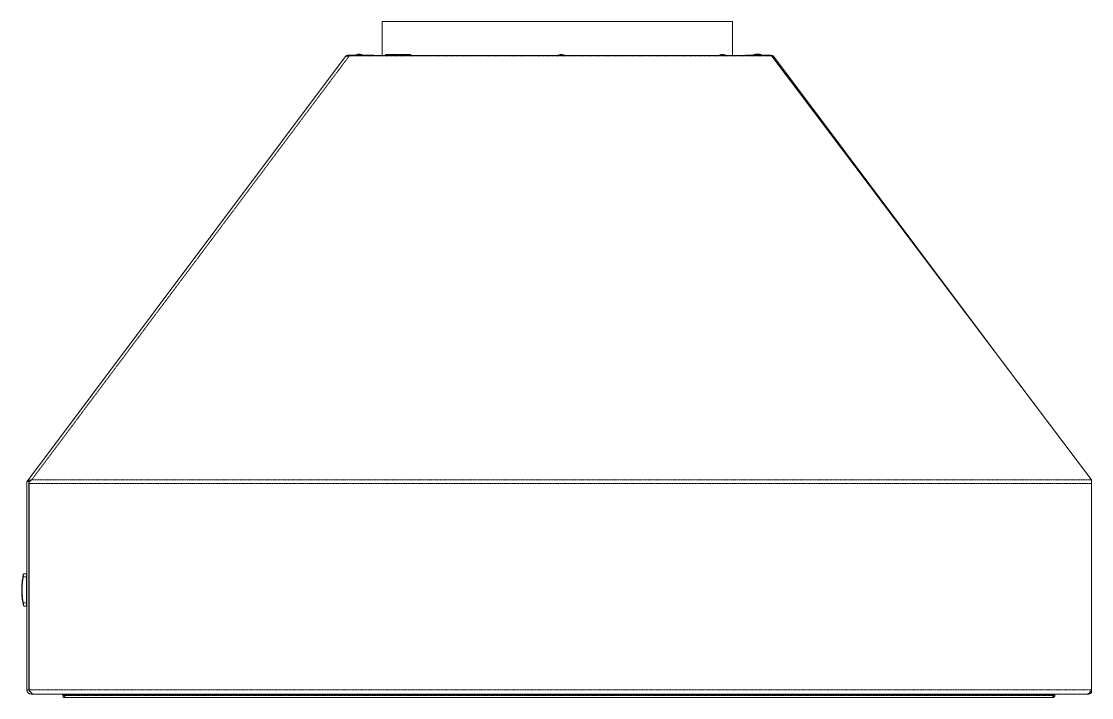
# Model space of a CAD drawing. Header units: millimetres. Extents: x 46989 to 543236, y 252623 to 526638.
# Drawn here: x 506287 to 527996, y 412126 to 425843 of the extents above; entities that cross this region are included whole.
import ezdxf

# ---------------------------------------------------------------- set-up
doc = ezdxf.new("R2010")
doc.units = ezdxf.units.MM
doc.linetypes.add('PHANTOM', pattern=[20, 10, -2, 2, -2, 2, -2])

msp = doc.modelspace()

# ---------------------------------------------------------------- linework, layer by layer
at = {"color": 7, "lineweight": 13, "ltscale": 0.03937}
for p, q in [((517158, 425843), (513603, 425843)), ((513603, 425843), (513603, 425153)), ((520713, 425843), (517158, 425843)), ((520713, 425843), (520713, 425153)), ((512853, 425123), (506415, 416527)), ((521479, 425153), (512960, 425153)), ((527993, 416543), (521507, 425138)), ((525902, 419313), (521542, 425135)), ((527993, 416543), (525896, 419321)), ((506396, 416473), (506396, 412283)), ((506439, 416473), (506439, 412283)), ((506442, 412284), (506442, 416468)), ((527995, 416468), (527995, 412284)), ((527996, 416498), (527996, 412254)), ((506531, 412198), (527906, 412198)), ((527209, 412176), (507168, 412176)), ((507168, 412126), (527209, 412126)), ((527318, 412197), (527939, 412197))]:
    msp.add_line(p, q, dxfattribs=at)
at = {"color": 7, "linetype": 'PHANTOM', "lineweight": 13, "ltscale": 0.03937}
for p, q in [((512933, 425138), (506495, 416543)), ((521507, 425142), (512933, 425142)), ((506442, 416468), (527995, 416468)), ((506495, 416543), (527993, 416543)), ((506442, 412284), (527995, 412284)), ((507168, 412170), (527209, 412170))]:
    msp.add_line(p, q, dxfattribs=at)
at = {"color": 7, "lineweight": 13, "ltscale": 0.000691812}
msp.add_line((512922, 425138), (512922, 425158), dxfattribs=at)
at = {"color": 7, "lineweight": 13, "ltscale": 0.005265}
msp.add_line((513074, 425158), (512922, 425158), dxfattribs=at)
at = {"color": 7, "lineweight": 13, "ltscale": 0.000945084}
for p, q in [((512960, 425153), (512933, 425153)), ((521507, 425153), (521479, 425153))]:
    msp.add_line(p, q, dxfattribs=at)
at = {"color": 7, "lineweight": 13, "ltscale": 0.000394085}
for p, q in [((512933, 425153), (512933, 425142)), ((521507, 425153), (521507, 425142))]:
    msp.add_line(p, q, dxfattribs=at)
at = {"color": 7, "lineweight": 13, "ltscale": 0.000139432}
for p, q in [((512933, 425138), (512933, 425142)), ((521507, 425138), (521507, 425142))]:
    msp.add_line(p, q, dxfattribs=at)
at = {"color": 7, "lineweight": 13, "ltscale": 0.001627}
for p, q in [((513047, 425158), (513094, 425158)), ((513875, 425153), (513922, 425153)), ((517147, 425153), (517194, 425153)), ((520419, 425153), (520466, 425153)), ((521151, 425158), (521198, 425158))]:
    msp.add_line(p, q, dxfattribs=at)
at = {"color": 7, "lineweight": 13, "ltscale": 0.000175296}
for p, q in [((513074, 425153), (513074, 425158)), ((513434, 425153), (513434, 425158))]:
    msp.add_line(p, q, dxfattribs=at)
at = {"color": 7, "lineweight": 13, "ltscale": 0.0125}
msp.add_line((513434, 425158), (513074, 425158), dxfattribs=at)
at = {"color": 7, "lineweight": 13, "ltscale": 0.004623}
for p, q in [((513094, 425158), (513227, 425158)), ((513922, 425153), (514055, 425153)), ((517194, 425153), (517327, 425153)), ((520466, 425153), (520599, 425153)), ((521198, 425158), (521331, 425158))]:
    msp.add_line(p, q, dxfattribs=at)
at = {"color": 7, "lineweight": 13, "ltscale": 0.003}
msp.add_line((513671, 425170), (513758, 425170), dxfattribs=at)
at = {"color": 7, "lineweight": 13, "ltscale": 0.00059305}
for p, q in [((513671, 425170), (513671, 425153)), ((514188, 425170), (514188, 425153))]:
    msp.add_line(p, q, dxfattribs=at)
at = {"color": 7, "lineweight": 13, "ltscale": 0.005744}
msp.add_line((513923, 425170), (513758, 425170), dxfattribs=at)
at = {"color": 7, "linetype": 'PHANTOM', "lineweight": 13, "ltscale": 0.00059305}
msp.add_line((513758, 425170), (513758, 425153), dxfattribs=at)
at = {"color": 7, "lineweight": 13, "ltscale": 0.006283}
msp.add_line((514188, 425170), (514007, 425170), dxfattribs=at)
at = {"color": 7, "lineweight": 13, "ltscale": 0.007875}
msp.add_line((520974, 425158), (521201, 425158), dxfattribs=at)
at = {"color": 7, "lineweight": 13, "ltscale": 0.0001625}
for p, q in [((520974, 425153), (520974, 425158)), ((521201, 425153), (521201, 425158)), ((521334, 425153), (521334, 425158)), ((521496, 425153), (521496, 425158))]:
    msp.add_line(p, q, dxfattribs=at)
at = {"color": 7, "lineweight": 13, "ltscale": 0.00155}
msp.add_line((521106, 425158), (521151, 425158), dxfattribs=at)
at = {"color": 7, "lineweight": 13, "ltscale": 0.004625}
msp.add_line((521201, 425158), (521334, 425158), dxfattribs=at)
at = {"color": 7, "lineweight": 13, "ltscale": 0.005637}
msp.add_line((521496, 425158), (521334, 425158), dxfattribs=at)
at = {"color": 7, "lineweight": 13, "ltscale": 0.000911491}
msp.add_line((521521, 425119), (521542, 425135), dxfattribs=at)
at = {"color": 7, "lineweight": 13, "ltscale": 0.000121422}
msp.add_line((506415, 416527), (506413, 416525), dxfattribs=at)
at = {"color": 7, "lineweight": 13, "ltscale": 0.001266}
msp.add_line((506442, 416503), (506413, 416525), dxfattribs=at)
at = {"color": 7, "lineweight": 13, "ltscale": 0.001281}
msp.add_line((506445, 416505), (506415, 416527), dxfattribs=at)
at = {"color": 7, "lineweight": 13, "ltscale": 0.001234}
msp.add_line((506442, 416468), (506442, 416503), dxfattribs=at)
at = {"color": 7, "lineweight": 13, "ltscale": 0.000232001}
msp.add_line((506480, 416533), (506479, 416539), dxfattribs=at)
at = {"color": 7, "lineweight": 13, "ltscale": 9.58781e-05}
msp.add_line((527993, 416543), (527995, 416543), dxfattribs=at)
at = {"color": 7, "lineweight": 13, "ltscale": 0.002593}
msp.add_line((527995, 416468), (527995, 416543), dxfattribs=at)
at = {"color": 7, "lineweight": 13, "ltscale": 1.53789e-05}
msp.add_line((527995, 416498), (527996, 416498), dxfattribs=at)
at = {"color": 7, "linetype": 'PHANTOM', "lineweight": 13, "ltscale": 0.000669069}
msp.add_line((506330, 414621), (506334, 414640), dxfattribs=at)
at = {"color": 7, "lineweight": 13, "ltscale": 0.001905}
msp.add_line((506334, 414640), (506389, 414640), dxfattribs=at)
at = {"color": 7, "lineweight": 13, "ltscale": 0.00225}
for p, q in [((506389, 414640), (506389, 414575)), ((506389, 414049), (506389, 413984))]:
    msp.add_line(p, q, dxfattribs=at)
at = {"color": 7, "lineweight": 13, "ltscale": 0.000433875}
msp.add_line((506299, 414433), (506300, 414445), dxfattribs=at)
at = {"color": 7, "lineweight": 13, "ltscale": 0.000296053}
msp.add_line((506300, 414443), (506299, 414434), dxfattribs=at)
at = {"color": 7, "lineweight": 13, "ltscale": 5.96671e-06}
msp.add_line((506299, 414433), (506299, 414433), dxfattribs=at)
at = {"color": 7, "lineweight": 13, "ltscale": 0.000538432}
msp.add_line((506301, 414458), (506300, 414443), dxfattribs=at)
at = {"color": 7, "lineweight": 13, "ltscale": 0.000316226}
msp.add_line((506300, 414446), (506301, 414455), dxfattribs=at)
at = {"color": 7, "lineweight": 13, "ltscale": 0.000209065}
msp.add_line((506300, 414449), (506301, 414455), dxfattribs=at)
at = {"color": 7, "lineweight": 13, "ltscale": 1.72889e-06}
msp.add_line((506300, 414448), (506300, 414448), dxfattribs=at)
at = {"color": 7, "lineweight": 13, "ltscale": 3.3128e-06}
msp.add_line((506300, 414446), (506300, 414446), dxfattribs=at)
at = {"color": 7, "lineweight": 13, "ltscale": 3.94218e-06}
msp.add_line((506300, 414445), (506300, 414446), dxfattribs=at)
at = {"color": 7, "lineweight": 13, "ltscale": 3.57642e-06}
msp.add_line((506300, 414445), (506300, 414445), dxfattribs=at)
at = {"color": 7, "lineweight": 13, "ltscale": 0.000212608}
msp.add_line((506301, 414460), (506302, 414466), dxfattribs=at)
at = {"color": 7, "lineweight": 13, "ltscale": 0.000108525}
msp.add_line((506302, 414465), (506301, 414461), dxfattribs=at)
at = {"color": 7, "lineweight": 13, "ltscale": 4.16075e-06}
msp.add_line((506301, 414460), (506301, 414460), dxfattribs=at)
at = {"color": 7, "lineweight": 13, "ltscale": 0.0001406}
msp.add_line((506301, 414455), (506301, 414459), dxfattribs=at)
at = {"color": 7, "lineweight": 13, "ltscale": 0.000122529}
msp.add_line((506301, 414455), (506301, 414459), dxfattribs=at)
at = {"color": 7, "lineweight": 13, "ltscale": 0.000161982}
msp.add_line((506302, 414469), (506302, 414465), dxfattribs=at)
at = {"color": 7, "lineweight": 13, "ltscale": 3.41862e-05}
msp.add_line((506302, 414465), (506302, 414466), dxfattribs=at)
at = {"color": 7, "lineweight": 13, "ltscale": 1.20232e-05}
msp.add_line((506302, 414466), (506302, 414466), dxfattribs=at)
at = {"color": 7, "lineweight": 13, "ltscale": 5.7906e-05}
msp.add_line((506304, 414484), (506303, 414483), dxfattribs=at)
at = {"color": 7, "lineweight": 13, "ltscale": 3.44313e-06}
msp.add_line((506304, 414491), (506304, 414491), dxfattribs=at)
at = {"color": 7, "lineweight": 13, "ltscale": 0.000128834}
msp.add_line((506304, 414487), (506304, 414491), dxfattribs=at)
at = {"color": 7, "lineweight": 13, "ltscale": 9.13816e-05}
msp.add_line((506304, 414484), (506304, 414487), dxfattribs=at)
at = {"color": 7, "linetype": 'PHANTOM', "lineweight": 13, "ltscale": 0.000117418}
msp.add_line((506307, 414445), (506307, 414441), dxfattribs=at)
at = {"color": 7, "linetype": 'PHANTOM', "lineweight": 13, "ltscale": 0.000249955}
msp.add_line((506316, 414576), (506323, 414575), dxfattribs=at)
at = {"color": 7, "lineweight": 13, "ltscale": 0.00055725}
msp.add_line((506320, 414599), (506323, 414614), dxfattribs=at)
at = {"color": 7, "linetype": 'PHANTOM', "lineweight": 13, "ltscale": 0.002269}
msp.add_line((506323, 414575), (506389, 414575), dxfattribs=at)
at = {"color": 7, "lineweight": 13, "ltscale": 0.01825}
msp.add_line((506389, 414575), (506389, 414049), dxfattribs=at)
at = {"color": 7, "lineweight": 13, "ltscale": 0.000249908}
for p, q in [((506389, 414550), (506396, 414550)), ((506389, 414074), (506396, 414074))]:
    msp.add_line(p, q, dxfattribs=at)
at = {"color": 7, "linetype": 'PHANTOM', "lineweight": 13, "ltscale": 0.000249908}
for p, q in [((506389, 414505), (506396, 414505)), ((506389, 414119), (506396, 414119))]:
    msp.add_line(p, q, dxfattribs=at)
at = {"color": 7, "lineweight": 13, "ltscale": 0.000322998}
msp.add_line((506294, 414295), (506294, 414304), dxfattribs=at)
at = {"color": 7, "lineweight": 13, "ltscale": 0.000324098}
msp.add_line((506295, 414286), (506294, 414295), dxfattribs=at)
at = {"color": 7, "lineweight": 13, "ltscale": 0.000167723}
msp.add_line((506295, 414335), (506295, 414339), dxfattribs=at)
at = {"color": 7, "lineweight": 13, "ltscale": 3.28359e-05}
msp.add_line((506295, 414334), (506295, 414335), dxfattribs=at)
at = {"color": 7, "lineweight": 13, "ltscale": 2.64724e-05}
msp.add_line((506295, 414272), (506295, 414271), dxfattribs=at)
at = {"color": 7, "lineweight": 13, "ltscale": 6.08892e-05}
msp.add_line((506295, 414257), (506295, 414255), dxfattribs=at)
at = {"color": 7, "lineweight": 13, "ltscale": 1.43057e-05}
msp.add_line((506295, 414255), (506295, 414255), dxfattribs=at)
at = {"color": 7, "lineweight": 13, "ltscale": 0.000442213}
msp.add_line((506295, 414255), (506296, 414242), dxfattribs=at)
at = {"color": 7, "lineweight": 13, "ltscale": 3.37977e-05}
msp.add_line((506296, 414241), (506296, 414242), dxfattribs=at)
at = {"color": 7, "lineweight": 13, "ltscale": 3.50279e-05}
msp.add_line((506296, 414240), (506296, 414241), dxfattribs=at)
at = {"color": 7, "lineweight": 13, "ltscale": 9.44385e-06}
msp.add_line((506297, 414402), (506297, 414403), dxfattribs=at)
at = {"color": 7, "lineweight": 13, "ltscale": 0.000179925}
msp.add_line((506297, 414397), (506297, 414402), dxfattribs=at)
at = {"color": 7, "lineweight": 13, "ltscale": 0.000611945}
msp.add_line((506298, 414211), (506299, 414194), dxfattribs=at)
at = {"color": 7, "lineweight": 13, "ltscale": 0.000101572}
msp.add_line((506302, 414156), (506302, 414159), dxfattribs=at)
at = {"color": 7, "lineweight": 13, "ltscale": 0.000296447}
msp.add_line((506302, 414159), (506302, 414151), dxfattribs=at)
at = {"color": 7, "lineweight": 13, "ltscale": 2.13939e-05}
msp.add_line((506302, 414156), (506302, 414156), dxfattribs=at)
at = {"color": 7, "lineweight": 13, "ltscale": 2.1364e-05}
msp.add_line((506302, 414156), (506302, 414155), dxfattribs=at)
at = {"color": 7, "lineweight": 13, "ltscale": 5.596e-05}
msp.add_line((506305, 414130), (506304, 414131), dxfattribs=at)
at = {"color": 7, "lineweight": 13, "ltscale": 0.000403989}
msp.add_line((506305, 414130), (506306, 414118), dxfattribs=at)
at = {"color": 7, "lineweight": 13, "ltscale": 5.27401e-05}
msp.add_line((506306, 414116), (506306, 414118), dxfattribs=at)
at = {"color": 7, "lineweight": 13, "ltscale": 2.42616e-05}
msp.add_line((506306, 414116), (506306, 414116), dxfattribs=at)
at = {"color": 7, "lineweight": 13, "ltscale": 0.000207861}
msp.add_line((506308, 414106), (506307, 414112), dxfattribs=at)
at = {"color": 7, "lineweight": 13, "ltscale": 2.21454e-05}
msp.add_line((506308, 414104), (506308, 414104), dxfattribs=at)
at = {"color": 7, "lineweight": 13, "ltscale": 8.82083e-05}
msp.add_line((506308, 414101), (506308, 414104), dxfattribs=at)
at = {"color": 7, "linetype": 'PHANTOM', "lineweight": 13, "ltscale": 0.000249965}
msp.add_line((506323, 414049), (506316, 414048), dxfattribs=at)
at = {"color": 7, "linetype": 'PHANTOM', "lineweight": 13, "ltscale": 0.00227}
msp.add_line((506323, 414049), (506389, 414049), dxfattribs=at)
at = {"color": 7, "linetype": 'PHANTOM', "lineweight": 13, "ltscale": 0.00066906}
msp.add_line((506334, 413984), (506330, 414003), dxfattribs=at)
at = {"color": 7, "lineweight": 13, "ltscale": 0.001906}
msp.add_line((506334, 413984), (506389, 413984), dxfattribs=at)
at = {"color": 7, "lineweight": 13, "ltscale": 0.001488}
msp.add_line((506439, 412283), (506396, 412283), dxfattribs=at)
at = {"color": 7, "lineweight": 13, "ltscale": 0.000701183}
msp.add_line((527976, 412254), (527996, 412254), dxfattribs=at)
at = {"color": 7, "lineweight": 13, "ltscale": 0.00107}
msp.add_line((506482, 412228), (506482, 412197), dxfattribs=at)
at = {"color": 7, "lineweight": 13, "ltscale": 0.019025}
msp.add_line((506482, 412197), (507030, 412197), dxfattribs=at)
at = {"color": 7, "lineweight": 13, "ltscale": 0.000967311}
for p, q in [((507125, 412170), (507125, 412198)), ((527252, 412198), (527252, 412170))]:
    msp.add_line(p, q, dxfattribs=at)
at = {"color": 7, "lineweight": 13, "ltscale": 0.000433914}
for p, q in [((507146, 412170), (507146, 412182)), ((527231, 412170), (527231, 412182))]:
    msp.add_line(p, q, dxfattribs=at)
at = {"color": 7, "lineweight": 13, "ltscale": 0.000775074}
msp.add_line((507168, 412170), (507146, 412170), dxfattribs=at)
at = {"color": 7, "lineweight": 13, "ltscale": 0.000749032}
for p, q in [((507168, 412198), (507168, 412176)), ((527209, 412198), (527209, 412176))]:
    msp.add_line(p, q, dxfattribs=at)
at = {"color": 7, "lineweight": 13, "ltscale": 0.001507}
for p, q in [((507168, 412126), (507168, 412170)), ((527209, 412126), (527209, 412170))]:
    msp.add_line(p, q, dxfattribs=at)
at = {"color": 7, "lineweight": 13, "ltscale": 0.000774954}
msp.add_line((527231, 412170), (527209, 412170), dxfattribs=at)
at = {"color": 7, "lineweight": 13, "ltscale": 0.000488221}
msp.add_line((527939, 412211), (527939, 412197), dxfattribs=at)
at = {"color": 7, "lineweight": 13, "ltscale": 0.03937}
for points in [[(512933, 425138), (512897, 425138), (512877, 425137), (512868, 425134), (512863, 425132), (512858, 425129)], [(506415, 416527), (506419, 416532), (506425, 416535), (506432, 416537), (506449, 416539), (506479, 416539)], [(506483, 416535), (506470, 416525), (506442, 416503)], [(506442, 412284), (506460, 412257), (506469, 412245), (506483, 412227), (506494, 412216), (506505, 412206), (506518, 412200), (506525, 412198), (506531, 412198)], [(527995, 412284), (527978, 412257), (527969, 412245), (527954, 412227), (527944, 412216), (527932, 412206), (527919, 412200), (527913, 412198), (527906, 412198)]]:
    msp.add_lwpolyline(points, dxfattribs=at)
for centre, radius, start, end in [((512922, 425072), 86, 90, 143.1666), ((512907, 425083), 66.9, 137.0895, 143.1316), ((513137, 424981), 198, 90, 116.9915), ((513137, 424981), 198, 63.0085, 90), ((513965, 424976), 198, 90, 116.9915), ((513965, 424976), 198, 63.0085, 90), ((517237, 424976), 198, 90, 116.9915), ((517237, 424976), 198, 63.0085, 90), ((520509, 424976), 198, 90, 116.9915), ((520509, 424976), 198, 63.0085, 90), ((521196, 424981), 198, 90, 116.9915), ((521241, 424981), 198, 90, 116.9915), ((521196, 424981), 198, 83.5345, 90), ((521241, 424981), 198, 63.0085, 90), ((521496, 425101), 56.9, 36.832, 90), ((506482, 416473), 86, 143.1666, 180), ((506482, 416473), 43.2, 156.7132, 180), ((506527, 416332), 213, 98.4934, 102.9542), ((506576, 416397), 167, 118.9648, 123.7762), ((527939, 416498), 56.9, 0, 7.133), ((508000, 414299), 1707, 168.6988, 169.3627), ((506334, 414632), 7.2, 90, 168.6989), ((507906, 414312), 1612, 175.3424, 179.101), ((507769, 414322), 1474, 175.6815, 176.8584), ((506316, 414459), 14.5, 171.4685, 182.0488), ((507945, 414309), 1651, 173.6949, 174.4265), ((507710, 414336), 1414, 172.93, 173.7054), ((507976, 414304), 1682, 169.9053, 170.6877), ((507890, 414312), 1595, 179.2295, 180.2832), ((507905, 414312), 1611, 179.9952, 182.0082), ((507902, 414312), 1608, 177.2101, 179.0226), ((507932, 414314), 1638, 184.2197, 187.683), ((508499, 414367), 2208, 185.5064, 186.1345), ((507981, 414321), 1687, 189.3254, 191.3221), ((506334, 413992), 7.2, 191.3192, 270), ((506482, 412283), 86, 180, 270), ((506482, 412283), 43.2, 180, 255.6282), ((527939, 412254), 56.9, 270, 0), ((507030, 412283), 86, 270, 274.0209), ((507168, 412170), 43.4, 180, 270), ((507168, 412219), 43.4, 210.2072, 270), ((507168, 412170), 22.3, 180, 270), ((507168, 412219), 22.3, 258.1439, 270), ((527209, 412219), 22.3, 270, 281.8561), ((527209, 412219), 43.4, 270, 329.7928), ((527209, 412170), 43.4, 270, 0), ((527209, 412170), 22.3, 270, 0), ((527318, 412254), 56.9, 265.0554, 270)]:
    msp.add_arc(centre, radius, start, end, dxfattribs=at)
at = {"color": 7, "linetype": 'PHANTOM', "lineweight": 13, "ltscale": 0.03937}
for centre, radius, start, end in [((507913, 414312), 1611, 175.3917, 189.3852), ((507944, 414309), 1642, 170.6747, 175.2493), ((508485, 414259), 2185, 170.4673, 171.6834), ((508476, 414364), 2176, 188.3249, 189.5462)]:
    msp.add_arc(centre, radius, start, end, dxfattribs=at)
at = {"color": 7, "lineweight": 13, "ltscale": 0.03937}
msp.add_ellipse((705098, 415142), major_axis=(198803, 837), ratio=0.089966, start_param=3.126452, end_param=3.15597, dxfattribs=at)

doc.saveas('drawing.dxf')
